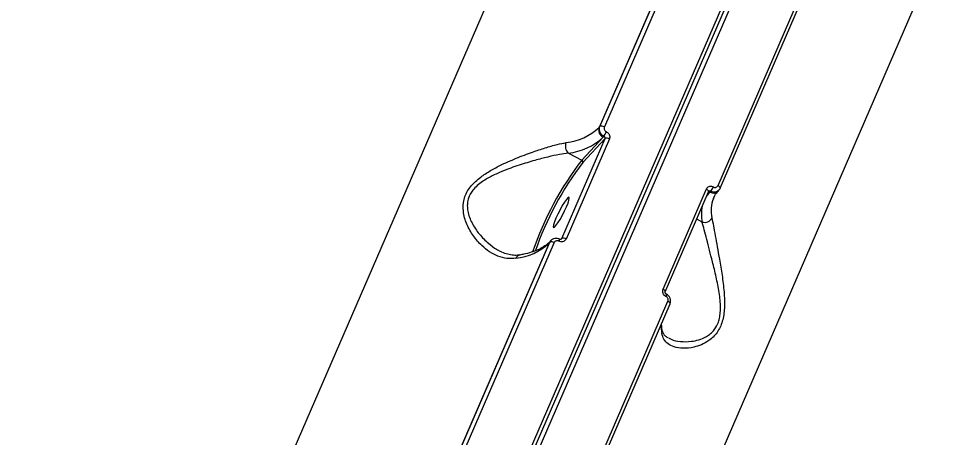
# Model space of a CAD drawing. Header units: millimetres. Extents: x -4688 to 6829, y -6350 to 4771.
# Drawn here: x 2417.5 to 2662.6, y 924 to 1034.5 of the extents above; entities that cross this region are included whole.
import ezdxf

# ---------------------------------------------------------------- set-up
doc = ezdxf.new("R2010")
doc.units = ezdxf.units.MM
for name, color, linetype in [('DIKOM_ОБЪЕКТ', 7, 'Continuous'), ('DIKOM_РАЗМЕР_ЗОНА', 7, 'Continuous'), ('DIKOM_РАЗМЕР_ОБЪЕКТА', 7, 'Continuous')]:
    doc.layers.add(name, color=color, linetype=linetype)
doc.styles.add('style1', font='arial.ttf', dxfattribs={"width": 0.8})
doc.dimstyles.new('1-50', dxfattribs={"dimtxt": 300, "dimasz": 200, "dimexe": 100, "dimexo": 0, "dimgap": 100, "dimtad": 1, "dimtxsty": 'style1', "dimcen": 200, "dimclrd": 7, "dimclre": 7, "dimclrt": 7, "dimadec": 1, "dimazin": 2, "dimtfac": 1, "dimtmove": 0, "dimatfit": 2, "dimfxl": 0, "dimlwd": 25, "dimlwe": 18, "dimarcsym": 0})

# ---------------------------------------------------------------- blocks, each defined once
blk = doc.blocks.new('*D9')
at = {"layer": 'Defpoints', "color": 0, "transparency": 16777216}
for p in [(2285.35, 2926.08), (233.68, -3329.73), (5655.58, -3329.73)]:
    blk.add_point(p, dxfattribs=at)
at = {"layer": 'DIKOM_РАЗМЕР_ОБЪЕКТА', "color": 7, "lineweight": 18, "transparency": 16777216}
for p, q in [((2285.35, 2926.08), (5755.58, 2926.08)), ((233.68, -3329.73), (5755.58, -3329.73))]:
    blk.add_line(p, q, dxfattribs=at)
at = {"layer": 'DIKOM_РАЗМЕР_ОБЪЕКТА', "color": 7, "lineweight": 25, "transparency": 16777216}
blk.add_line((5655.58, 2726.08), (5655.58, -3129.73), dxfattribs=at)
at = {"layer": 'DIKOM_РАЗМЕР_ОБЪЕКТА', "color": 7, "transparency": 16777216}
for points in [[(5622.24, 2726.08), (5688.91, 2726.08), (5655.58, 2926.08)], [(5622.24, -3129.73), (5688.91, -3129.73), (5655.58, -3329.73)]]:
    blk.add_solid(points, dxfattribs=at)
at = {"layer": 'DIKOM_РАЗМЕР_ОБЪЕКТА', "color": 7, "transparency": 16777216, "insert": (5402.4, -130.27), "char_height": 300, "attachment_point": 5, "rotation": 90, "style": 'style1'}
blk.add_mtext('6250', dxfattribs=at)
blk = doc.blocks.new('*D10')
at = {"layer": 'Defpoints', "color": 0, "transparency": 16777216}
for p in [(2960.09, 4770.95), (741.18, -5330.34), (6729.08, -5330.34)]:
    blk.add_point(p, dxfattribs=at)
at = {"layer": 'DIKOM_РАЗМЕР_ЗОНА', "color": 7, "lineweight": 18, "transparency": 16777216}
for p, q in [((2960.09, 4770.95), (6829.08, 4770.95)), ((741.18, -5330.34), (6829.08, -5330.34))]:
    blk.add_line(p, q, dxfattribs=at)
at = {"layer": 'DIKOM_РАЗМЕР_ЗОНА', "color": 7, "lineweight": 25, "transparency": 16777216}
blk.add_line((6729.08, 4570.95), (6729.08, -5130.34), dxfattribs=at)
at = {"layer": 'DIKOM_РАЗМЕР_ЗОНА', "color": 7, "transparency": 16777216}
for points in [[(6695.74, 4570.95), (6762.41, 4570.95), (6729.08, 4770.95)], [(6695.74, -5130.34), (6762.41, -5130.34), (6729.08, -5330.34)]]:
    blk.add_solid(points, dxfattribs=at)
at = {"layer": 'DIKOM_РАЗМЕР_ЗОНА', "color": 7, "transparency": 16777216, "insert": (6475.9, -93.77), "char_height": 300, "attachment_point": 5, "rotation": 90, "style": 'style1'}
blk.add_mtext('10100', dxfattribs=at)
blk = doc.blocks.new('*D11')
at = {"layer": 'Defpoints', "color": 0, "transparency": 16777216}
for p in [(3703.08, 2652.76), (-3188.42, -47.63), (-3188.42, -4921.77)]:
    blk.add_point(p, dxfattribs=at)
at = {"layer": 'DIKOM_РАЗМЕР_ОБЪЕКТА', "color": 7, "lineweight": 18, "transparency": 16777216}
for p, q in [((3703.08, 2652.76), (3703.08, -5021.77)), ((-3188.42, -47.63), (-3188.42, -5021.77))]:
    blk.add_line(p, q, dxfattribs=at)
at = {"layer": 'DIKOM_РАЗМЕР_ОБЪЕКТА', "color": 7, "lineweight": 25, "transparency": 16777216}
blk.add_line((3503.08, -4921.77), (-2988.42, -4921.77), dxfattribs=at)
at = {"layer": 'DIKOM_РАЗМЕР_ОБЪЕКТА', "color": 7, "transparency": 16777216}
for points in [[(-2988.42, -4888.44), (-2988.42, -4955.11), (-3188.42, -4921.77)], [(3503.08, -4888.44), (3503.08, -4955.11), (3703.08, -4921.77)]]:
    blk.add_solid(points, dxfattribs=at)
at = {"layer": 'DIKOM_РАЗМЕР_ОБЪЕКТА', "color": 7, "transparency": 16777216, "insert": (4.08, -4668.6), "char_height": 300, "attachment_point": 5, "style": 'style1'}
blk.add_mtext('6900', dxfattribs=at)
blk = doc.blocks.new('*D12')
at = {"layer": 'Defpoints', "color": 0, "transparency": 16777216}
for p in [(4937.72, 2926.08), (-4688.42, -671.13), (4937.72, -6249.77)]:
    blk.add_point(p, dxfattribs=at)
at = {"layer": 'DIKOM_РАЗМЕР_ЗОНА', "color": 7, "lineweight": 18, "transparency": 16777216}
for p, q in [((4937.72, 2926.08), (4937.72, -6349.77)), ((-4688.42, -671.13), (-4688.42, -6349.77))]:
    blk.add_line(p, q, dxfattribs=at)
at = {"layer": 'DIKOM_РАЗМЕР_ЗОНА', "color": 7, "lineweight": 25, "transparency": 16777216}
blk.add_line((-4488.42, -6249.77), (4737.72, -6249.77), dxfattribs=at)
at = {"layer": 'DIKOM_РАЗМЕР_ЗОНА', "color": 7, "transparency": 16777216}
for points in [[(-4488.42, -6216.44), (-4488.42, -6283.11), (-4688.42, -6249.77)], [(4737.72, -6216.44), (4737.72, -6283.11), (4937.72, -6249.77)]]:
    blk.add_solid(points, dxfattribs=at)
at = {"layer": 'DIKOM_РАЗМЕР_ЗОНА', "color": 7, "transparency": 16777216, "insert": (124.65, -5996.6), "char_height": 300, "attachment_point": 5, "style": 'style1'}
blk.add_mtext('9650', dxfattribs=at)

msp = doc.modelspace()

# ---------------------------------------------------------------- linework, layer by layer
at = {"layer": 'DIKOM_ОБЪЕКТ', "color": 7, "linetype": 'Continuous', "lineweight": 15}
for p, q in [((2514.64, 833.266), (2687.633, 1232.714)), ((2515.248, 832.531), (2688.241, 1231.979)), ((2689.398, 1231.804), (2516.405, 832.356)), ((2480.274, 897.96), (2605.372, 1186.817)), ((2697.818, 1139.15), (2572.72, 850.293)), ((2600.38, 1074.283), (2570.714, 1005.783)), ((2570.92, 1006.004), (2600.586, 1074.505)), ((2601.742, 1074.405), (2572.076, 1005.904)), ((2602.081, 990.433), (2631.747, 1058.934)), ((2602.652, 989.719), (2632.318, 1058.219)), ((2570.714, 1005.783), (2570.92, 1006.004)), ((2560.819, 976.428), (2572.257, 1002.838)), ((2573.418, 1002.735), (2561.98, 976.325)), ((2566.152, 997.18), (2571.76, 1003.224)), ((2572.257, 1002.838), (2566.413, 996.541)), ((2571.76, 1003.224), (2571.978, 1003.459)), ((2562.586, 999.019), (2566.152, 997.18)), ((2587.573, 963.129), (2599.011, 989.539)), ((2588.149, 962.412), (2599.586, 988.822)), ((2599.933, 988.698), (2599.182, 987.889)), ((2599.589, 988.817), (2599.623, 988.873)), ((2600.151, 988.933), (2599.933, 988.698)), ((2602.114, 988.988), (2602.32, 989.21)), ((2602.614, 989.662), (2602.652, 989.719)), ((2600.919, 987.179), (2600.862, 987.043)), ((2597.891, 980.815), (2596.442, 981.562)), ((2557.991, 975.921), (2557.784, 975.699)), ((2560.673, 976.271), (2560.819, 976.428)), ((2557.489, 975.246), (2527.823, 906.746)), ((2528.029, 906.968), (2557.695, 975.468)), ((2558.851, 975.368), (2529.185, 906.868)), ((2557.695, 975.468), (2557.489, 975.246)), ((2559.19, 891.397), (2588.856, 959.897)), ((2559.761, 890.682), (2589.427, 959.182))]:
    msp.add_line(p, q, dxfattribs=at)
at = {"layer": 'DIKOM_ОБЪЕКТ', "color": 7, "linetype": 'Continuous', "lineweight": 15, "flags": 128}
for points in [[(2602.652, 989.719), (2602.658, 989.734), (2602.667, 989.82), (2602.643, 989.917), (2602.585, 990.021), (2602.496, 990.129), (2602.38, 990.236), (2602.24, 990.339), (2602.081, 990.433)], [(2599.586, 988.822), (2599.592, 988.838), (2599.602, 988.924), (2599.577, 989.021), (2599.518, 989.126), (2599.429, 989.234), (2599.311, 989.342), (2599.17, 989.444), (2599.011, 989.539)], [(2599.043, 987.567), (2599.266, 987.888), (2599.933, 988.698)], [(2559.292, 981.824), (2558.895, 980.839), (2558.645, 980.056), (2558.56, 979.539), (2558.649, 979.33), (2558.903, 979.445), (2559.302, 979.875), (2559.814, 980.585), (2560.397, 981.519), (2561.005, 982.599), (2561.587, 983.74), (2562.097, 984.847), (2562.493, 985.832), (2562.744, 986.615), (2562.828, 987.132), (2562.74, 987.342), (2562.486, 987.227), (2562.087, 986.797), (2561.575, 986.086), (2560.991, 985.153), (2560.384, 984.072), (2559.802, 982.932), (2559.292, 981.824)], [(2557.784, 975.699), (2557.663, 975.551), (2557.489, 975.246)], [(2588.148, 962.411), (2588.155, 962.428), (2588.164, 962.514), (2588.139, 962.612), (2588.081, 962.716), (2587.991, 962.824), (2587.874, 962.932), (2587.733, 963.035), (2587.573, 963.129)], [(2589.427, 959.182), (2589.433, 959.198), (2589.442, 959.284), (2589.418, 959.381), (2589.36, 959.485), (2589.271, 959.592), (2589.155, 959.7), (2589.015, 959.802), (2588.856, 959.897)]]:
    msp.add_lwpolyline(points, dxfattribs=at)
at = {"layer": 'DIKOM_ОБЪЕКТ', "color": 7, "linetype": 'Continuous', "lineweight": 15}
for centre, radius, start, end in [((2960.09, 2788.542), 1982.411, 243.918116, 266.866524), ((2560.379, 1016.798), 15.105, 276.07232, 313.17685), ((2572.641, 1005.077), 2.052, 159.89761, 244.57363), ((2571.41, 1004.941), 1.171, 55.34952, 114.76817), ((2560.908, 1014.79), 15.86, 276.07232, 313.17685), ((2566.414, 1007.219), 6.715, 325.94929, 337.38902), ((2572.747, 1001.77), 1.175, 55.21042, 114.69449), ((2564.27, 1000.837), 2.479, 157.70746, 227.19283), ((2633.698, 945.346), 85.142, 142.49787, 161.09377), ((2632.059, 946.191), 82.731, 142.51237, 160.98438), ((2565.931, 996.717), 0.513, 339.89761, 64.57363), ((2600.832, 990.285), 1.824, 240.48832, 314.66999), ((2597.049, 991.626), 4.108, 319.03647, 337.84037), ((2609.076, 983.832), 8.82, 158.64632, 192.43198), ((2607.522, 982.824), 9.839, 167.33636, 191.77805), ((2598.514, 982.9), 2.176, 253.35046, 333.62462), ((2558.186, 974.405), 1.171, 55.34952, 114.76817), ((2559.131, 976.345), 1.139, 328.59006, 357.45453), ((2561.31, 975.36), 1.175, 55.21042, 114.69449), ((2547.154, 986.261), 15.105, 276.07232, 313.17685), ((2550.035, 970.769), 1.367, 102.28359, 159.81023), ((2587.717, 961.63), 0.766, 324.9385, 9.17657), ((2597.19, 953.381), 10.147, 178.26182, 191.27401), ((2585.826, 952.023), 1.545, 336.10406, 10.26203)]:
    msp.add_arc(centre, radius, start, end, dxfattribs=at)
for points, knots in [([(2571.978, 1003.459), (2571.85, 1003.533), (2571.529, 1003.72), (2571.117, 1004.17), (2570.829, 1004.77), (2570.738, 1005.418), (2570.859, 1005.809), (2570.92, 1006.004)], [0, 0, 0, 0, 0.1417164, 0.3563996, 0.5709512, 0.7854607, 1, 1, 1, 1]), ([(2572.076, 1005.904), (2572.046, 1005.807), (2571.985, 1005.611), (2572.032, 1005.288), (2572.178, 1004.99), (2572.387, 1004.766), (2572.549, 1004.674), (2572.613, 1004.637)], [0, 0, 0, 0, 0.21424, 0.428583, 0.6431735, 0.858082, 1, 1, 1, 1]), ([(2572.257, 1002.838), (2572.272, 1002.886), (2572.302, 1002.984), (2572.277, 1003.144), (2572.201, 1003.29), (2572.094, 1003.398), (2572.011, 1003.442), (2571.978, 1003.459)], [0, 0, 0, 0, 0.21397755, 0.42817175, 0.64278495, 0.85790168, 1, 1, 1, 1]), ([(2572.613, 1004.637), (2572.71, 1004.582), (2572.953, 1004.444), (2573.265, 1004.108), (2573.484, 1003.66), (2573.554, 1003.175), (2573.463, 1002.882), (2573.418, 1002.735)], [0, 0, 0, 0, 0.14184712, 0.35672841, 0.57133326, 0.78571861, 1, 1, 1, 1]), ([(2548.752, 971.241), (2547.959, 971.179), (2546.346, 971.051), (2544.01, 971.708), (2541.775, 972.881), (2539.571, 974.651), (2537.46, 977.076), (2535.696, 980.134), (2534.71, 983.443), (2534.821, 986.258), (2535.557, 988.31), (2536.453, 989.796), (2537.666, 991.185), (2539.399, 992.693), (2541.707, 994.232), (2544.957, 995.976), (2548.827, 997.695), (2552.866, 999.23), (2556.514, 1000.438), (2559.533, 1001.303), (2561.211, 1001.629), (2561.977, 1001.778)], [0, 0, 0, 0, 0.0545824, 0.1110311, 0.1659464, 0.2220128, 0.2890718, 0.3579604, 0.4226727, 0.4774036, 0.5047497, 0.5330995, 0.5623538, 0.592382, 0.6398889, 0.6885844, 0.7592835, 0.8320596, 0.8901594, 0.9498675, 1, 1, 1, 1]), ([(2562.586, 999.019), (2561.818, 998.907), (2560.156, 998.664), (2557.154, 997.994), (2553.569, 997.059), (2549.537, 995.84), (2545.731, 994.478), (2542.479, 993.035), (2540.226, 991.766), (2538.511, 990.459), (2537.138, 989.047), (2536.37, 987.66), (2535.989, 986.267), (2535.869, 985.114), (2536.075, 983.046), (2537.09, 980.422), (2539.032, 977.549), (2541.292, 975.28), (2543.19, 973.8), (2544.283, 973.285), (2544.609, 973.131)], [0, 0, 0, 0, 0.05937899, 0.12869337, 0.19989222, 0.28410909, 0.37054262, 0.42589536, 0.4823755, 0.51522807, 0.54896258, 0.59725021, 0.61011353, 0.64024229, 0.67137441, 0.74575342, 0.82499409, 0.90641254, 0.97209942, 1, 1, 1, 1]), ([(2599.011, 989.539), (2599.056, 989.627), (2599.172, 989.848), (2599.479, 990.112), (2599.911, 990.268), (2600.395, 990.272), (2600.701, 990.141), (2600.853, 990.076)], [0, 0, 0, 0, 0.1406201, 0.3550994, 0.5698681, 0.7848826, 1, 1, 1, 1]), ([(2600.853, 990.076), (2600.955, 990.033), (2601.159, 989.946), (2601.482, 989.948), (2601.769, 990.051), (2601.974, 990.227), (2602.051, 990.375), (2602.081, 990.433)], [0, 0, 0, 0, 0.2151387, 0.4301737, 0.6449794, 0.8594762, 1, 1, 1, 1]), ([(2600.151, 988.933), (2600.101, 988.956), (2600.002, 989.002), (2599.846, 989.003), (2599.711, 988.962), (2599.65, 988.899), (2599.624, 988.872)], [0, 0, 0, 0, 0.2659201, 0.5314694, 0.7964351, 1, 1, 1, 1]), ([(2602.307, 989.227), (2602.201, 989.118), (2601.955, 988.867), (2601.409, 988.689), (2600.766, 988.676), (2600.356, 988.847), (2600.151, 988.933)], [0, 0, 0, 0, 0.2010189, 0.4673347, 0.7336818, 1, 1, 1, 1]), ([(2600.906, 987.057), (2600.968, 987.231), (2601.172, 987.801), (2601.614, 988.424), (2602.014, 988.875), (2602.114, 988.988)], [0, 0, 0, 0, 0.2480386, 0.812435, 1, 1, 1, 1]), ([(2602.614, 989.662), (2602.559, 989.539), (2602.484, 989.371), (2602.345, 989.257), (2602.307, 989.227)], [0, 0, 0, 0, 0.7280828, 1, 1, 1, 1]), ([(2600.463, 981.933), (2600.589, 981.261), (2600.841, 979.916), (2601.319, 977.251), (2601.867, 974.272), (2602.491, 970.782), (2603.169, 966.814), (2603.718, 962.458), (2603.89, 958.294), (2603.442, 955.101), (2602.651, 953.006), (2601.831, 951.594), (2600.81, 950.42), (2599.418, 949.281), (2597.681, 948.352), (2595.361, 947.633), (2592.862, 947.375), (2590.555, 947.73), (2588.843, 948.588), (2587.713, 949.762), (2587.388, 950.882), (2587.239, 951.397)], [0, 0, 0, 0, 0.0554761, 0.1110246, 0.1664977, 0.2220062, 0.2900237, 0.3579634, 0.4226761, 0.4774073, 0.5052471, 0.5330944, 0.5627101, 0.5923749, 0.64043, 0.6885816, 0.7603261, 0.8320617, 0.8910003, 0.9498671, 1, 1, 1, 1]), ([(2588.969, 950.268), (2589.204, 950.129), (2590.096, 949.605), (2592.145, 949.216), (2594.664, 949.192), (2597.017, 949.666), (2598.742, 950.366), (2600.123, 951.313), (2601.284, 952.496), (2602.007, 953.836), (2602.449, 955.294), (2602.673, 956.559), (2602.78, 958.965), (2602.419, 962.294), (2601.593, 966.364), (2600.678, 970.102), (2599.82, 973.426), (2599.082, 976.256), (2598.417, 978.829), (2598.067, 980.147), (2597.891, 980.815)], [0, 0, 0, 0, 0.0301296, 0.1142522, 0.200589, 0.2558798, 0.3122967, 0.3451125, 0.3788093, 0.4270429, 0.4398918, 0.4699869, 0.5010841, 0.5753799, 0.6545319, 0.7358592, 0.8014726, 0.8682284, 0.9331956, 1, 1, 1, 1]), ([(2557.784, 975.699), (2557.621, 975.533), (2557.127, 975.03), (2556.094, 974.263), (2554.586, 973.457), (2552.825, 972.795), (2551.179, 972.361), (2550.1, 972.169), (2549.749, 972.106)], [0, 0, 0, 0, 0.1024858, 0.3106779, 0.5124694, 0.7099288, 0.9057056, 1, 1, 1, 1]), ([(2557.695, 975.468), (2557.75, 975.591), (2557.824, 975.757), (2557.962, 975.87), (2557.998, 975.899)], [0, 0, 0, 0, 0.7395637, 1, 1, 1, 1]), ([(2560.262, 976.281), (2560.211, 976.311), (2559.937, 976.471), (2559.366, 976.55), (2558.654, 976.411), (2558.165, 976.163), (2558.013, 975.928), (2557.995, 975.901)], [0, 0, 0, 0, 0.0710644, 0.3783788, 0.6580345, 0.9599033, 1, 1, 1, 1]), ([(2560.103, 975.752), (2559.999, 975.792), (2559.79, 975.873), (2559.46, 975.863), (2559.167, 975.754), (2558.959, 975.574), (2558.882, 975.427), (2558.851, 975.368)], [0, 0, 0, 0, 0.2151387, 0.4301737, 0.6449794, 0.8594762, 1, 1, 1, 1]), ([(2561.98, 976.325), (2561.935, 976.238), (2561.819, 976.016), (2561.508, 975.747), (2561.068, 975.583), (2560.574, 975.569), (2560.26, 975.691), (2560.103, 975.752)], [0, 0, 0, 0, 0.1406201, 0.3550994, 0.5698681, 0.7848826, 1, 1, 1, 1]), ([(2560.737, 976.319), (2560.73, 976.308), (2560.708, 976.271), (2560.626, 976.237), (2560.479, 976.229), (2560.358, 976.252), (2560.291, 976.288), (2560.271, 976.299)], [0, 0, 0, 0, 0.1446175, 0.4914604, 0.7176188, 0.915032, 1, 1, 1, 1]), ([(2560.739, 976.316), (2560.749, 976.325), (2560.786, 976.354), (2560.805, 976.397), (2560.819, 976.428)], [0, 0, 0, 0, 0.2847566, 1, 1, 1, 1]), ([(2549.751, 972.14), (2549.548, 972.099), (2548.873, 971.964), (2547.694, 972.029), (2546.199, 972.365), (2545.147, 972.739), (2544.62, 973.063), (2544.602, 973.075)], [0, 0, 0, 0, 0.1175138, 0.3916456, 0.6860505, 0.9889127, 1, 1, 1, 1]), ([(2588.344, 961.19), (2588.25, 961.248), (2588.013, 961.394), (2587.71, 961.74), (2587.5, 962.197), (2587.436, 962.689), (2587.527, 962.983), (2587.573, 963.129)], [0, 0, 0, 0, 0.1418471, 0.3567284, 0.5713333, 0.7857186, 1, 1, 1, 1]), ([(2588.474, 961.757), (2588.447, 961.771), (2588.375, 961.808), (2588.268, 961.913), (2588.178, 962.051), (2588.129, 962.192), (2588.121, 962.316), (2588.136, 962.386), (2588.148, 962.408), (2588.15, 962.411)], [0, 0, 0, 0, 0.0994727, 0.2665265, 0.4282306, 0.5937573, 0.768369, 0.9627594, 1, 1, 1, 1]), ([(2588.856, 959.897), (2588.887, 959.995), (2588.948, 960.191), (2588.905, 960.519), (2588.766, 960.824), (2588.564, 961.055), (2588.406, 961.152), (2588.344, 961.19)], [0, 0, 0, 0, 0.21424, 0.428583, 0.6431735, 0.858082, 1, 1, 1, 1]), ([(2589.409, 959.191), (2589.439, 959.245), (2589.575, 959.498), (2589.61, 960.042), (2589.454, 960.737), (2589.063, 961.364), (2588.658, 961.618), (2588.465, 961.74)], [0, 0, 0, 0, 0.0627933, 0.2918851, 0.5280667, 0.7742849, 1, 1, 1, 1]), ([(2587.345, 952.307), (2587.298, 952.571), (2587.19, 953.185), (2587.198, 953.733), (2587.202, 954.045)], [0, 0, 0, 0, 0.4317333, 1, 1, 1, 1]), ([(2588.95, 950.233), (2588.777, 950.319), (2588.31, 950.552), (2587.862, 951.042), (2587.513, 951.598), (2587.4, 952.117), (2587.355, 952.322)], [0, 0, 0, 0, 0.1889951, 0.5106978, 0.8061148, 1, 1, 1, 1])]:
    msp.add_open_spline(points, degree=3, knots=knots, dxfattribs=at)

# ---------------------------------------------------------------- dimensions: what is measured, and where the dimension line sits
at = {"layer": 'DIKOM_РАЗМЕР_ЗОНА'}
dim = msp.add_linear_dim(base=(6729.076, -5330.338), p1=(2960.09, 4770.953), p2=(741.185, -5330.338), angle=90, text='10100', dimstyle='1-50', dxfattribs=at)
dim.commit()
dim.dimension.update_dxf_attribs({"geometry": '*D10', "text_midpoint": (6729.076, -93.775), "dimtype": 160})
dim = msp.add_linear_dim(base=(4937.725, -6249.775), p1=(-4688.422, -671.127), p2=(4937.725, 2926.075), text='9650', dimstyle='1-50', dxfattribs=at)
dim.commit()
dim.dimension.update_dxf_attribs({"geometry": '*D12', "text_midpoint": (124.651, -6249.775), "dimtype": 160})
at = {"layer": 'DIKOM_РАЗМЕР_ОБЪЕКТА'}
dim = msp.add_linear_dim(base=(5655.576, -3329.729), p1=(2285.35, 2926.075), p2=(233.685, -3329.729), angle=90, text='6250', dimstyle='1-50', dxfattribs=at)
dim.commit()
dim.dimension.update_dxf_attribs({"geometry": '*D9', "text_midpoint": (5655.576, -130.275), "dimtype": 160})
dim = msp.add_linear_dim(base=(-3188.422, -4921.775), p1=(3703.085, 2652.764), p2=(-3188.422, -47.627), text='6900', dimstyle='1-50', dxfattribs=at)
dim.commit()
dim.dimension.update_dxf_attribs({"geometry": '*D11', "text_midpoint": (4.076, -4921.775), "dimtype": 160})

doc.saveas('drawing.dxf')
